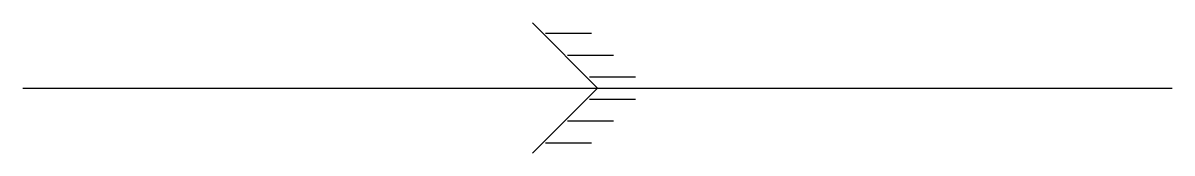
# Model space of a CAD drawing. Header units: metres. Extents: x 31161 to 33661, y 12383 to 12666.
import ezdxf

# ---------------------------------------------------------------- set-up
doc = ezdxf.new("R2010")
doc.units = ezdxf.units.M
doc.layers.add('2', color=7, linetype='Continuous')

msp = doc.modelspace()

# ---------------------------------------------------------------- linework, layer by layer
at = {"layer": '2'}
for p, q in [((32298.21, 12643.62), (32398.21, 12643.62)), ((32345.83, 12596), (32445.83, 12596)), ((32393.46, 12548.37), (32493.46, 12548.37)), ((31161.1, 12524.22), (33661.1, 12524.22)), ((32393.46, 12500.08), (32493.46, 12500.08)), ((32345.83, 12452.45), (32445.83, 12452.45)), ((32298.21, 12404.83), (32398.21, 12404.83))]:
    msp.add_line(p, q, dxfattribs=at)
msp.add_lwpolyline([(32269.68, 12665.65), (32411.1, 12524.22), (32269.68, 12382.8)], dxfattribs=at)

doc.saveas('drawing.dxf')
